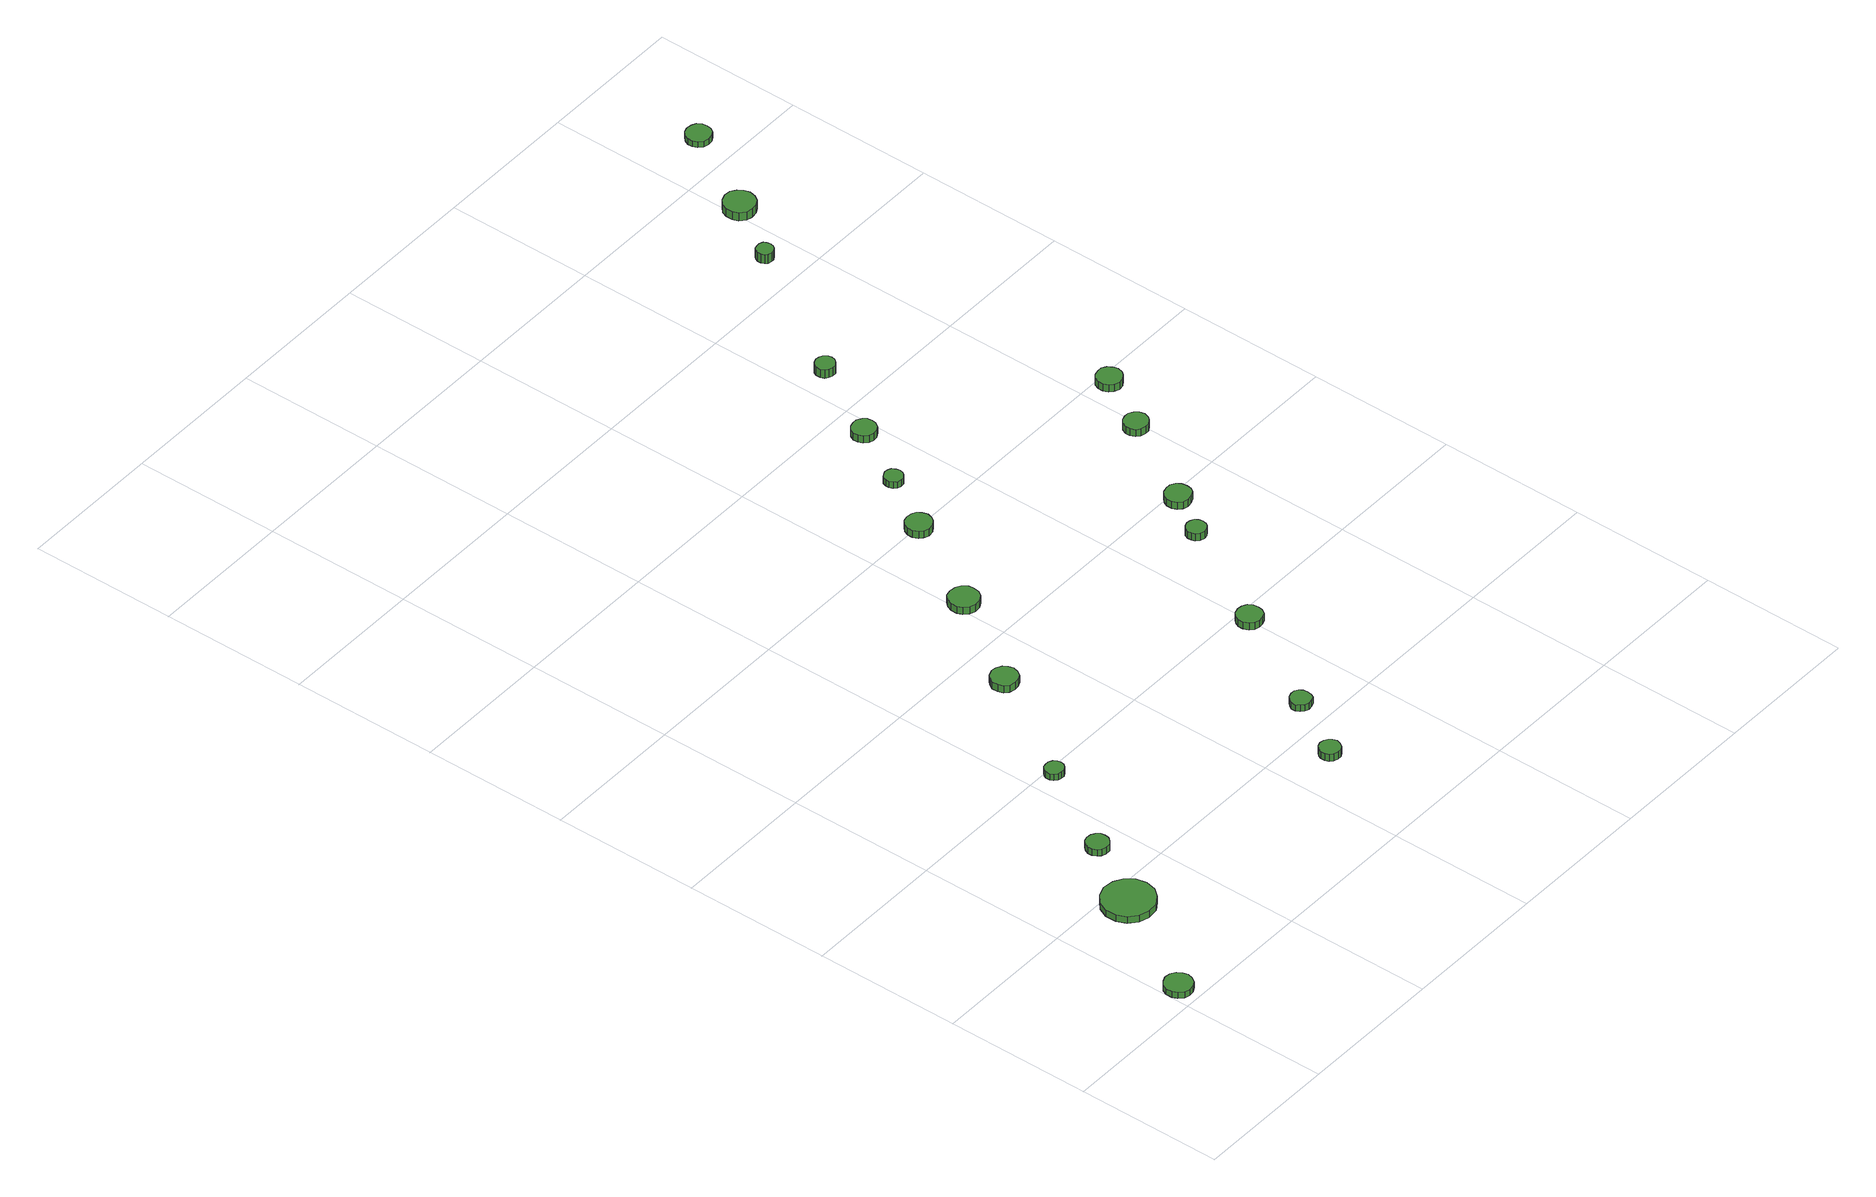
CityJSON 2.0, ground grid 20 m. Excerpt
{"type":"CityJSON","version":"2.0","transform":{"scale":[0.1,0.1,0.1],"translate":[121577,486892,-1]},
"CityObjects":{
"tree1":{"type":"SolitaryVegetationObject","attributes":{"function":"something"},"geometry":[{"type":"MultiSurface","lod":"1","boundaries":[[[0,1,2,3,4,5,6,7,8,9,10,11,12,13,14]],[[15,16,17,18,19,20,21,22,23,24,25,26,27,28,29]],[[0,29,28,1]],[[1,28,27,2]],[[2,27,26,3]],[[3,26,25,4]],[[4,25,24,5]],[[5,24,23,6]],[[6,23,22,7]],[[7,22,21,8]],[[8,21,20,9]],[[9,20,19,10]],[[10,19,18,11]],[[11,18,17,12]],[[12,17,16,13]],[[13,16,15,14]],[[14,15,29,0]]]}]},
"tree2":{"type":"SolitaryVegetationObject","attributes":{"function":"something"},"geometry":[{"type":"MultiSurface","lod":"1","boundaries":[[[30,31,32,33,34,35,36,37,38,39,40,41,42,43,44]],[[45,46,47,48,49,50,51,52,53,54,55,56,57,58,59]],[[30,59,58,31]],[[31,58,57,32]],[[32,57,56,33]],[[33,56,55,34]],[[34,55,54,35]],[[35,54,53,36]],[[36,53,52,37]],[[37,52,51,38]],[[38,51,50,39]],[[39,50,49,40]],[[40,49,48,41]],[[41,48,47,42]],[[42,47,46,43]],[[43,46,45,44]],[[44,45,59,30]]]}]},
"tree3":{"type":"SolitaryVegetationObject","attributes":{"function":"something"},"geometry":[{"type":"MultiSurface","lod":"1","boundaries":[[[60,61,62,63,64,65,66,67,68,69,70,71,72,73,74]],[[75,76,77,78,79,80,81,82,83,84,85,86,87,88,89]],[[60,89,88,61]],[[61,88,87,62]],[[62,87,86,63]],[[63,86,85,64]],[[64,85,84,65]],[[65,84,83,66]],[[66,83,82,67]],[[67,82,81,68]],[[68,81,80,69]],[[69,80,79,70]],[[70,79,78,71]],[[71,78,77,72]],[[72,77,76,73]],[[73,76,75,74]],[[74,75,89,60]]]}]},
"tree4":{"type":"SolitaryVegetationObject","attributes":{"function":"something"},"geometry":[{"type":"MultiSurface","lod":"1","boundaries":[[[90,91,92,93,94,95,96,97,98,99,100,101,102,103,104]],[[105,106,107,108,109,110,111,112,113,114,115,116,117,118,119]],[[90,119,118,91]],[[91,118,117,92]],[[92,117,116,93]],[[93,116,115,94]],[[94,115,114,95]],[[95,114,113,96]],[[96,113,112,97]],[[97,112,111,98]],[[98,111,110,99]],[[99,110,109,100]],[[100,109,108,101]],[[101,108,107,102]],[[102,107,106,103]],[[103,106,105,104]],[[104,105,119,90]]]}]},
"tree5":{"type":"SolitaryVegetationObject","attributes":{"function":"something"},"geometry":[{"type":"MultiSurface","lod":"1","boundaries":[[[120,121,122,123,124,125,126,127,128,129,130,131,132,133,134]],[[135,136,137,138,139,140,141,142,143,144,145,146,147,148,149]],[[120,149,148,121]],[[121,148,147,122]],[[122,147,146,123]],[[123,146,145,124]],[[124,145,144,125]],[[125,144,143,126]],[[126,143,142,127]],[[127,142,141,128]],[[128,141,140,129]],[[129,140,139,130]],[[130,139,138,131]],[[131,138,137,132]],[[132,137,136,133]],[[133,136,135,134]],[[134,135,149,120]]]}]},
"tree6":{"type":"SolitaryVegetationObject","attributes":{"function":"something"},"geometry":[{"type":"MultiSurface","lod":"1","boundaries":[[[150,151,152,153,154,155,156,157,158,159,160,161,162,163,164]],[[165,166,167,168,169,170,171,172,173,174,175,176,177,178,179]],[[150,179,178,151]],[[151,178,177,152]],[[152,177,176,153]],[[153,176,175,154]],[[154,175,174,155]],[[155,174,173,156]],[[156,173,172,157]],[[157,172,171,158]],[[158,171,170,159]],[[159,170,169,160]],[[160,169,168,161]],[[161,168,167,162]],[[162,167,166,163]],[[163,166,165,164]],[[164,165,179,150]]]}]},
"tree7":{"type":"SolitaryVegetationObject","attributes":{"function":"something"},"geometry":[{"type":"MultiSurface","lod":"1","boundaries":[[[180,181,182,183,184,185,186,187,188,189,190,191,192,193,194]],[[195,196,197,198,199,200,201,202,203,204,205,206,207,208,209]],[[180,209,208,181]],[[181,208,207,182]],[[182,207,206,183]],[[183,206,205,184]],[[184,205,204,185]],[[185,204,203,186]],[[186,203,202,187]],[[187,202,201,188]],[[188,201,200,189]],[[189,200,199,190]],[[190,199,198,191]],[[191,198,197,192]],[[192,197,196,193]],[[193,196,195,194]],[[194,195,209,180]]]}]},
"tree8":{"type":"SolitaryVegetationObject","attributes":{"function":"something"},"geometry":[{"type":"MultiSurface","lod":"1","boundaries":[[[210,211,212,213,214,215,216,217,218,219,220,221,222,223,224]],[[225,226,227,228,229,230,231,232,233,234,235,236,237,238,239]],[[210,239,238,211]],[[211,238,237,212]],[[212,237,236,213]],[[213,236,235,214]],[[214,235,234,215]],[[215,234,233,216]],[[216,233,232,217]],[[217,232,231,218]],[[218,231,230,219]],[[219,230,229,220]],[[220,229,228,221]],[[221,228,227,222]],[[222,227,226,223]],[[223,226,225,224]],[[224,225,239,210]]]}]},
"tree9":{"type":"SolitaryVegetationObject","attributes":{"function":"something"},"geometry":[{"type":"MultiSurface","lod":"1","boundaries":[[[240,241,242,243,244,245,246,247,248,249,250,251,252,253,254]],[[255,256,257,258,259,260,261,262,263,264,265,266,267,268,269]],[[240,269,268,241]],[[241,268,267,242]],[[242,267,266,243]],[[243,266,265,244]],[[244,265,264,245]],[[245,264,263,246]],[[246,263,262,247]],[[247,262,261,248]],[[248,261,260,249]],[[249,260,259,250]],[[250,259,258,251]],[[251,258,257,252]],[[252,257,256,253]],[[253,256,255,254]],[[254,255,269,240]]]}]},
"tree10":{"type":"SolitaryVegetationObject","attributes":{"function":"something"},"geometry":[{"type":"MultiSurface","lod":"1","boundaries":[[[270,271,272,273,274,275,276,277,278,279,280,281,282,283,284]],[[285,286,287,288,289,290,291,292,293,294,295,296,297,298,299]],[[270,299,298,271]],[[271,298,297,272]],[[272,297,296,273]],[[273,296,295,274]],[[274,295,294,275]],[[275,294,293,276]],[[276,293,292,277]],[[277,292,291,278]],[[278,291,290,279]],[[279,290,289,280]],[[280,289,288,281]],[[281,288,287,282]],[[282,287,286,283]],[[283,286,285,284]],[[284,285,299,270]]]}]},
"tree11":{"type":"SolitaryVegetationObject","attributes":{"function":"something"},"geometry":[{"type":"MultiSurface","lod":"1","boundaries":[[[300,301,302,303,304,305,306,307,308,309,310,311,312,313,314]],[[315,316,317,318,319,320,321,322,323,324,325,326,327,328,329]],[[300,329,328,301]],[[301,328,327,302]],[[302,327,326,303]],[[303,326,325,304]],[[304,325,324,305]],[[305,324,323,306]],[[306,323,322,307]],[[307,322,321,308]],[[308,321,320,309]],[[309,320,319,310]],[[310,319,318,311]],[[311,318,317,312]],[[312,317,316,313]],[[313,316,315,314]],[[314,315,329,300]]]}]},
"tree12":{"type":"SolitaryVegetationObject","attributes":{"function":"something"},"geometry":[{"type":"MultiSurface","lod":"1","boundaries":[[[330,331,332,333,334,335,336,337,338,339,340,341,342,343,344]],[[345,346,347,348,349,350,351,352,353,354,355,356,357,358,359]],[[330,359,358,331]],[[331,358,357,332]],[[332,357,356,333]],[[333,356,355,334]],[[334,355,354,335]],[[335,354,353,336]],[[336,353,352,337]],[[337,352,351,338]],[[338,351,350,339]],[[339,350,349,340]],[[340,349,348,341]],[[341,348,347,342]],[[342,347,346,343]],[[343,346,345,344]],[[344,345,359,330]]]}]},
"tree13":{"type":"SolitaryVegetationObject","attributes":{"function":"something"},"geometry":[{"type":"MultiSurface","lod":"1","boundaries":[[[360,361,362,363,364,365,366,367,368,369,370,371,372,373,374]],[[375,376,377,378,379,380,381,382,383,384,385,386,387,388,389]],[[360,389,388,361]],[[361,388,387,362]],[[362,387,386,363]],[[363,386,385,364]],[[364,385,384,365]],[[365,384,383,366]],[[366,383,382,367]],[[367,382,381,368]],[[368,381,380,369]],[[369,380,379,370]],[[370,379,378,371]],[[371,378,377,372]],[[372,377,376,373]],[[373,376,375,374]],[[374,375,389,360]]]}]},
"tree14":{"type":"SolitaryVegetationObject","attributes":{"function":"something"},"geometry":[{"type":"MultiSurface","lod":"1","boundaries":[[[390,391,392,393,394,395,396,397,398,399,400,401,402,403,404]],[[405,406,407,408,409,410,411,412,413,414,415,416,417,418,419]],[[390,419,418,391]],[[391,418,417,392]],[[392,417,416,393]],[[393,416,415,394]],[[394,415,414,395]],[[395,414,413,396]],[[396,413,412,397]],[[397,412,411,398]],[[398,411,410,399]],[[399,410,409,400]],[[400,409,408,401]],[[401,408,407,402]],[[402,407,406,403]],[[403,406,405,404]],[[404,405,419,390]]]}]},
"tree15":{"type":"SolitaryVegetationObject","attributes":{"function":"something"},"geometry":[{"type":"MultiSurface","lod":"1","boundaries":[[[420,421,422,423,424,425,426,427,428,429,430,431,432,433,434]],[[435,436,437,438,439,440,441,442,443,444,445,446,447,448,449]],[[420,449,448,421]],[[421,448,447,422]],[[422,447,446,423]],[[423,446,445,424]],[[424,445,444,425]],[[425,444,443,426]],[[426,443,442,427]],[[427,442,441,428]],[[428,441,440,429]],[[429,440,439,430]],[[430,439,438,431]],[[431,438,437,432]],[[432,437,436,433]],[[433,436,435,434]],[[434,435,449,420]]]}]},
"tree16":{"type":"SolitaryVegetationObject","attributes":{"function":"something"},"geometry":[{"type":"MultiSurface","lod":"1","boundaries":[[[450,451,452,453,454,455,456,457,458,459,460,461,462,463,464]],[[465,466,467,468,469,470,471,472,473,474,475,476,477,478,479]],[[450,479,478,451]],[[451,478,477,452]],[[452,477,476,453]],[[453,476,475,454]],[[454,475,474,455]],[[455,474,473,456]],[[456,473,472,457]],[[457,472,471,458]],[[458,471,470,459]],[[459,470,469,460]],[[460,469,468,461]],[[461,468,467,462]],[[462,467,466,463]],[[463,466,465,464]],[[464,465,479,450]]]}]},
"tree17":{"type":"SolitaryVegetationObject","attributes":{"function":"something"},"geometry":[{"type":"MultiSurface","lod":"1","boundaries":[[[480,481,482,483,484,485,486,487,488,489,490,491,492,493,494]],[[495,496,497,498,499,500,501,502,503,504,505,506,507,508,509]],[[480,509,508,481]],[[481,508,507,482]],[[482,507,506,483]],[[483,506,505,484]],[[484,505,504,485]],[[485,504,503,486]],[[486,503,502,487]],[[487,502,501,488]],[[488,501,500,489]],[[489,500,499,490]],[[490,499,498,491]],[[491,498,497,492]],[[492,497,496,493]],[[493,496,495,494]],[[494,495,509,480]]]}]},
"tree18":{"type":"SolitaryVegetationObject","attributes":{"function":"something"},"geometry":[{"type":"MultiSurface","lod":"1","boundaries":[[[510,511,512,513,514,515,516,517,518,519,520,521,522,523,524]],[[525,526,527,528,529,530,531,532,533,534,535,536,537,538,539]],[[510,539,538,511]],[[511,538,537,512]],[[512,537,536,513]],[[513,536,535,514]],[[514,535,534,515]],[[515,534,533,516]],[[516,533,532,517]],[[517,532,531,518]],[[518,531,530,519]],[[519,530,529,520]],[[520,529,528,521]],[[521,528,527,522]],[[522,527,526,523]],[[523,526,525,524]],[[524,525,539,510]]]}]},
"tree19":{"type":"SolitaryVegetationObject","attributes":{"function":"something"},"geometry":[{"type":"MultiSurface","lod":"1","boundaries":[[[540,541,542,543,544,545,546,547,548,549,550,551,552,553,554]],[[555,556,557,558,559,560,561,562,563,564,565,566,567,568,569]],[[540,569,568,541]],[[541,568,567,542]],[[542,567,566,543]],[[543,566,565,544]],[[544,565,564,545]],[[545,564,563,546]],[[546,563,562,547]],[[547,562,561,548]],[[548,561,560,549]],[[549,560,559,550]],[[550,559,558,551]],[[551,558,557,552]],[[552,557,556,553]],[[553,556,555,554]],[[554,555,569,540]]]}]},
"tree20":{"type":"SolitaryVegetationObject","attributes":{"function":"something"},"geometry":[{"type":"MultiSurface","lod":"1","boundaries":[[[570,571,572,573,574,575,576,577,578,579,580,581,582,583,584]],[[585,586,587,588,589,590,591,592,593,594,595,596,597,598,599]],[[570,599,598,571]],[[571,598,597,572]],[[572,597,596,573]],[[573,596,595,574]],[[574,595,594,575]],[[575,594,593,576]],[[576,593,592,577]],[[577,592,591,578]],[[578,591,590,579]],[[579,590,589,580]],[[580,589,588,581]],[[581,588,587,582]],[[582,587,586,583]],[[583,586,585,584]],[[584,585,599,570]]]}]}
},
"vertices":[
[38,29,16],[36,36,16],[32,43,16],[25,47,16],[17,48,16],[10,45,16],[4,40,16],[1,33,16],[1,25,16],[4,18,16],[10,12,16],[17,10,16],[25,11,16],[32,15,16],[36,21,16],[36,21,7],[32,15,7],[25,11,7],[17,10,7],[10,12,7],[4,18,7],[1,25,7],[1,33,7],[4,40,7],[10,45,7],[17,48,7],[25,47,7],[32,43,7],[36,36,7],[38,29,7],
[139,173,16],[136,187,16],[127,199,16],[115,206,16],[100,208,16],[86,203,16],[75,193,16],[69,180,16],[69,165,16],[75,152,16],[86,142,16],[100,138,16],[115,139,16],[127,147,16],[136,158,16],[136,158,6],[127,147,6],[115,139,6],[100,138,6],[86,142,6],[75,152,6],[69,165,6],[69,180,6],[75,193,6],[86,203,6],[100,208,6],[115,206,6],[127,199,6],[136,187,6],[139,173,6],
[176,266,16],[175,272,16],[171,277,16],[166,280,16],[159,281,16],[153,279,16],[149,275,16],[146,269,16],[146,263,16],[149,257,16],[153,253,16],[159,251,16],[166,251,16],[171,255,16],[175,260,16],[175,260,6],[171,255,6],[166,251,6],[159,251,6],[153,253,6],[149,257,6],[146,263,6],[146,269,6],[149,275,6],[153,279,6],[159,281,6],[166,280,6],[171,277,6],[175,272,6],[176,266,6],
[248,391,16],[247,396,16],[244,400,16],[239,403,16],[234,403,16],[229,402,16],[225,398,16],[223,394,16],[223,388,16],[225,384,16],[229,380,16],[234,379,16],[239,379,16],[244,382,16],[247,386,16],[247,386,6],[244,382,6],[239,379,6],[234,379,6],[229,380,6],[225,384,6],[223,388,6],[223,394,6],[225,398,6],[229,402,6],[234,403,6],[239,403,6],[244,400,6],[247,396,6],[248,391,6],
[347,542,17],[345,549,17],[341,555,17],[334,559,17],[327,560,17],[319,557,17],[314,552,17],[311,546,17],[311,538,17],[314,531,17],[319,526,17],[327,524,17],[334,525,17],[341,528,17],[345,534,17],[345,534,6],[341,528,6],[334,525,6],[327,524,6],[319,526,6],[314,531,6],[311,538,6],[311,546,6],[314,552,6],[319,557,6],[327,560,6],[334,559,6],[341,555,6],[345,549,6],[347,542,6],
[484,156,17],[482,162,17],[479,166,17],[474,169,17],[468,170,17],[462,168,17],[458,164,17],[456,159,17],[456,153,17],[458,148,17],[462,144,17],[468,142,17],[474,142,17],[479,145,17],[482,150,17],[482,150,6],[479,145,6],[474,142,6],[468,142,6],[462,144,6],[458,148,6],[456,153,6],[456,159,6],[458,164,6],[462,168,6],[468,170,6],[474,169,6],[479,166,6],[482,162,6],[484,156,6],
[533,240,16],[532,246,16],[529,251,16],[524,254,16],[518,254,16],[512,252,16],[508,248,16],[505,243,16],[505,237,16],[508,232,16],[512,228,16],[518,226,16],[524,227,16],[529,229,16],[532,234,16],[532,234,6],[529,229,6],[524,227,6],[518,226,6],[512,228,6],[508,232,6],[505,237,6],[505,243,6],[508,248,6],[512,252,6],[518,254,6],[524,254,6],[529,251,6],[532,246,6],[533,240,6],
[432,670,17],[431,678,17],[426,685,17],[419,689,17],[410,690,17],[402,688,17],[396,682,17],[393,674,17],[393,666,17],[396,659,17],[402,653,17],[410,650,17],[419,651,17],[426,655,17],[431,662,17],[431,662,6],[426,655,6],[419,651,6],[410,650,6],[402,653,6],[396,659,6],[393,666,6],[393,674,6],[396,682,6],[402,688,6],[410,690,6],[419,689,6],[426,685,6],[431,678,6],[432,670,6],
[617,383,17],[616,390,17],[612,396,17],[606,399,17],[599,400,17],[592,398,17],[587,393,17],[584,387,17],[584,380,17],[587,373,17],[592,368,17],[599,366,17],[606,367,17],[612,370,17],[616,376,17],[616,376,6],[612,370,6],[606,367,6],[599,366,6],[592,368,6],[587,373,6],[584,380,6],[584,387,6],[587,393,6],[592,398,6],[599,400,6],[606,399,6],[612,396,6],[616,390,6],[617,383,6],
[504,798,17],[502,805,17],[498,811,17],[492,814,17],[484,815,17],[477,813,17],[472,808,17],[469,801,17],[469,794,17],[472,787,17],[477,783,17],[484,780,17],[492,781,17],[498,785,17],[502,791,17],[502,791,6],[498,785,6],[492,781,6],[484,780,6],[477,783,6],[472,787,6],[469,794,6],[469,801,6],[472,808,6],[477,813,6],[484,815,6],[492,814,6],[498,811,6],[502,805,6],[504,798,6],
[547,875,16],[546,880,16],[543,885,16],[539,887,16],[534,888,16],[529,886,16],[525,883,16],[523,878,16],[523,873,16],[525,868,16],[529,864,16],[534,863,16],[539,863,16],[543,866,16],[546,870,16],[546,870,6],[543,866,6],[539,863,6],[534,863,6],[529,864,6],[525,868,6],[523,873,6],[523,878,6],[525,883,6],[529,886,6],[534,888,6],[539,887,6],[543,885,6],[546,880,6],[547,875,6],
[699,533,17],[698,538,17],[695,543,17],[690,545,17],[685,546,17],[679,544,17],[675,541,17],[673,535,17],[673,530,17],[675,525,17],[679,521,17],[685,519,17],[690,520,17],[695,523,17],[698,527,17],[698,527,6],[695,523,6],[690,520,6],[685,519,6],[679,521,6],[675,525,6],[673,530,6],[673,535,6],[675,541,6],[679,544,6],[685,546,6],[690,545,6],[695,543,6],[698,538,6],[699,533,6],
[597,957,17],[596,964,17],[592,969,17],[586,973,17],[579,973,17],[573,971,17],[568,967,17],[565,961,17],[565,954,17],[568,948,17],[573,943,17],[579,941,17],[586,942,17],[592,945,17],[596,951,17],[596,951,6],[592,945,6],[586,942,6],[579,941,6],[573,943,6],[568,948,6],[565,954,6],[565,961,6],[568,967,6],[573,971,6],[579,973,6],[586,973,6],[592,969,6],[596,964,6],[597,957,6],
[738,588,17],[737,595,17],[733,601,17],[726,605,17],[719,605,17],[712,603,17],[707,598,17],[704,592,17],[704,584,17],[707,578,17],[712,573,17],[719,571,17],[726,572,17],[733,575,17],[737,581,17],[737,581,6],[733,575,6],[726,572,6],[719,571,6],[712,573,6],[707,578,6],[704,584,6],[704,592,6],[707,598,6],[712,603,6],[719,605,6],[726,605,6],[733,601,6],[737,595,6],[738,588,6],
[656,1066,19],[655,1071,19],[651,1076,19],[647,1078,19],[641,1079,19],[636,1077,19],[632,1074,19],[630,1069,19],[630,1063,19],[632,1058,19],[636,1055,19],[641,1053,19],[647,1053,19],[651,1056,19],[655,1061,19],[655,1061,6],[651,1056,6],[647,1053,6],[641,1053,6],[636,1055,6],[632,1058,6],[630,1063,6],[630,1069,6],[632,1074,6],[636,1077,6],[641,1079,6],[647,1078,6],[651,1076,6],[655,1071,6],[656,1066,6],
[810,710,17],[808,717,17],[804,722,17],[798,726,17],[792,726,17],[785,724,17],[780,720,17],[777,713,17],[777,707,17],[780,700,17],[785,696,17],[792,694,17],[798,694,17],[804,698,17],[808,703,17],[808,703,6],[804,698,6],[798,694,6],[792,694,6],[785,696,6],[780,700,6],[777,707,6],[777,713,6],[780,720,6],[785,724,6],[792,726,6],[798,726,6],[804,722,6],[808,717,6],[810,710,6],
[855,786,17],[853,793,17],[849,799,17],[843,803,17],[836,803,17],[829,801,17],[824,797,17],[821,790,17],[821,783,17],[824,776,17],[829,772,17],[836,769,17],[843,770,17],[849,774,17],[853,779,17],[853,779,6],[849,774,6],[843,770,6],[836,769,6],[829,772,6],[824,776,6],[821,783,6],[821,790,6],[824,797,6],[829,801,6],[836,803,6],[843,803,6],[849,799,6],[853,793,6],[855,786,6],
[772,1252,20],[771,1257,20],[769,1261,20],[764,1263,20],[760,1263,20],[755,1262,20],[752,1259,20],[750,1254,20],[750,1250,20],[752,1245,20],[755,1242,20],[760,1241,20],[764,1241,20],[769,1244,20],[771,1247,20],[771,1247,6],[769,1244,6],[764,1241,6],[760,1241,6],[755,1242,6],[752,1245,6],[750,1250,6],[750,1254,6],[752,1259,6],[755,1262,6],[760,1263,6],[764,1263,6],[769,1261,6],[771,1257,6],[772,1252,6],
[832,1331,19],[830,1339,19],[825,1346,19],[818,1351,19],[809,1352,19],[801,1349,19],[794,1343,19],[791,1335,19],[791,1326,19],[794,1318,19],[801,1312,19],[809,1310,19],[818,1311,19],[825,1315,19],[830,1322,19],[830,1322,6],[825,1315,6],[818,1311,6],[809,1310,6],[801,1312,6],[794,1318,6],[791,1326,6],[791,1335,6],[794,1343,6],[801,1349,6],[809,1352,6],[818,1351,6],[825,1346,6],[830,1339,6],[832,1331,6],
[898,1449,16],[897,1456,16],[893,1462,16],[887,1465,16],[880,1466,16],[873,1464,16],[868,1459,16],[865,1453,16],[865,1446,16],[868,1440,16],[873,1435,16],[880,1433,16],[887,1434,16],[893,1437,16],[897,1443,16],[897,1443,7],[893,1437,7],[887,1434,7],[880,1433,7],[873,1435,7],[868,1440,7],[865,1446,7],[865,1453,7],[868,1459,7],[873,1464,7],[880,1466,7],[887,1465,7],[893,1462,7],[897,1456,7],[898,1449,7]
]}
